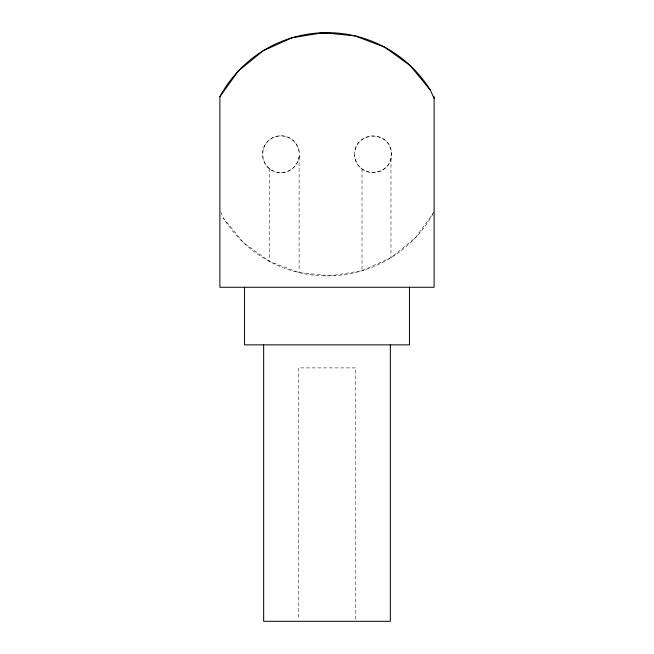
<?xml version="1.0" encoding="UTF-8"?>
<svg xmlns="http://www.w3.org/2000/svg" width="654" height="654" viewBox="0 0 654 654"><rect width="100%" height="100%" fill="white"/><g stroke="black" fill="none" stroke-linecap="round" stroke-linejoin="round"><path stroke-width="0.49" stroke-dasharray="3.27 2.45" d="M354.664 155.112C353.315 131.225 390.626 129.5 391.484 153.412C392.833 177.308 355.523 179.024 354.664 155.112A18.426 18.426 0 0 0 381.625 170.588A18.426 18.426 0 0 0 384.258 139.613A18.426 18.426 0 0 0 355.073 150.322M299.238 156.339C298.404 162.772 294.194 168.47 288.291 171.16A20.969 19.604 -90 0 1 274.181 171.413C259.295 166.23 258.878 143.087 273.568 137.373A20.969 19.604 -90 0 1 287.67 137.111C295.232 140.136 300.112 148.237 299.238 156.339A18.426 18.426 0 0 1 271.312 169.983A18.426 18.426 0 0 1 270.74 138.901A18.426 18.426 0 0 1 299.148 151.532M434.117 211.855L415.568 237.623L390.969 257.701L362.022 270.731L330.687 275.833L299.099 272.644L269.407 261.387L243.648 242.83L223.562 218.24L219.883 210.057M390.969 158.497L390.969 257.701M362.022 168.838L362.022 270.731M355.67 619.256L355.67 367.9L298.33 367.9L298.33 619.256M299.099 156.919L299.099 272.644M269.407 168.544L269.407 261.387M433.177 213.588A121.619 121.619 0 0 1 223.562 218.24"/><path stroke-width="0.98" d="M434.117 96.669L434.117 287.269L219.883 287.269L219.883 96.669L238.432 70.91L263.031 50.832L291.978 37.793L323.313 32.7L354.901 35.888L384.593 47.145L410.352 65.702L430.438 90.293L434.117 98.476M321.032 33.068L327 33.068M409.461 287.269L409.461 344.862L244.539 344.862L244.539 287.269M390.348 344.862L390.348 621.3L263.652 621.3L263.652 344.862M219.883 96.669A121.619 121.619 0 0 1 430.438 90.293"/></g></svg>
